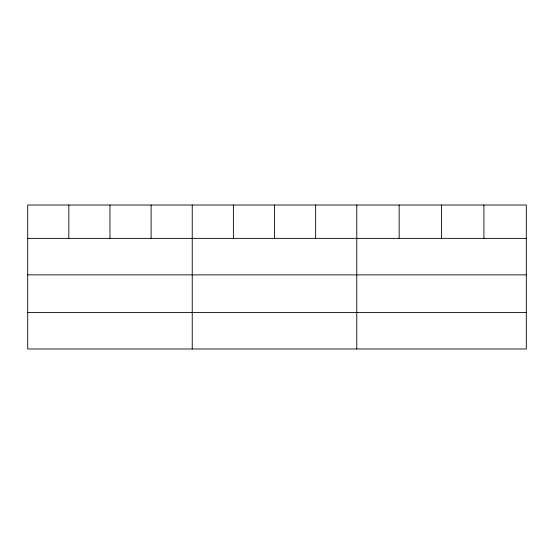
<?xml version="1.0" encoding="UTF-8"?>
<svg xmlns="http://www.w3.org/2000/svg" width="554" height="554" viewBox="0 0 554 554"><rect width="100%" height="100%" fill="white"/><g stroke="black" fill="none" stroke-linecap="round" stroke-linejoin="round"><path stroke-width="0.83" d="M526.3 274.867L526.3 205.015L27.7 205.015L27.7 348.985L526.3 348.985L526.3 274.867L27.7 274.867M27.7 238.365L526.3 238.365M27.7 312.477L526.3 312.477M483.919 205.015L483.919 238.365M441.538 205.015L441.538 238.365M399.157 205.015L399.157 238.365M356.776 205.015L356.776 348.985M315.642 205.015L315.642 238.365M274.507 205.015L274.507 238.365M233.373 205.015L233.373 238.365M192.238 205.015L192.238 348.985M151.103 205.015L151.103 238.365M109.969 205.015L109.969 238.365M68.835 205.015L68.835 238.365"/></g></svg>
